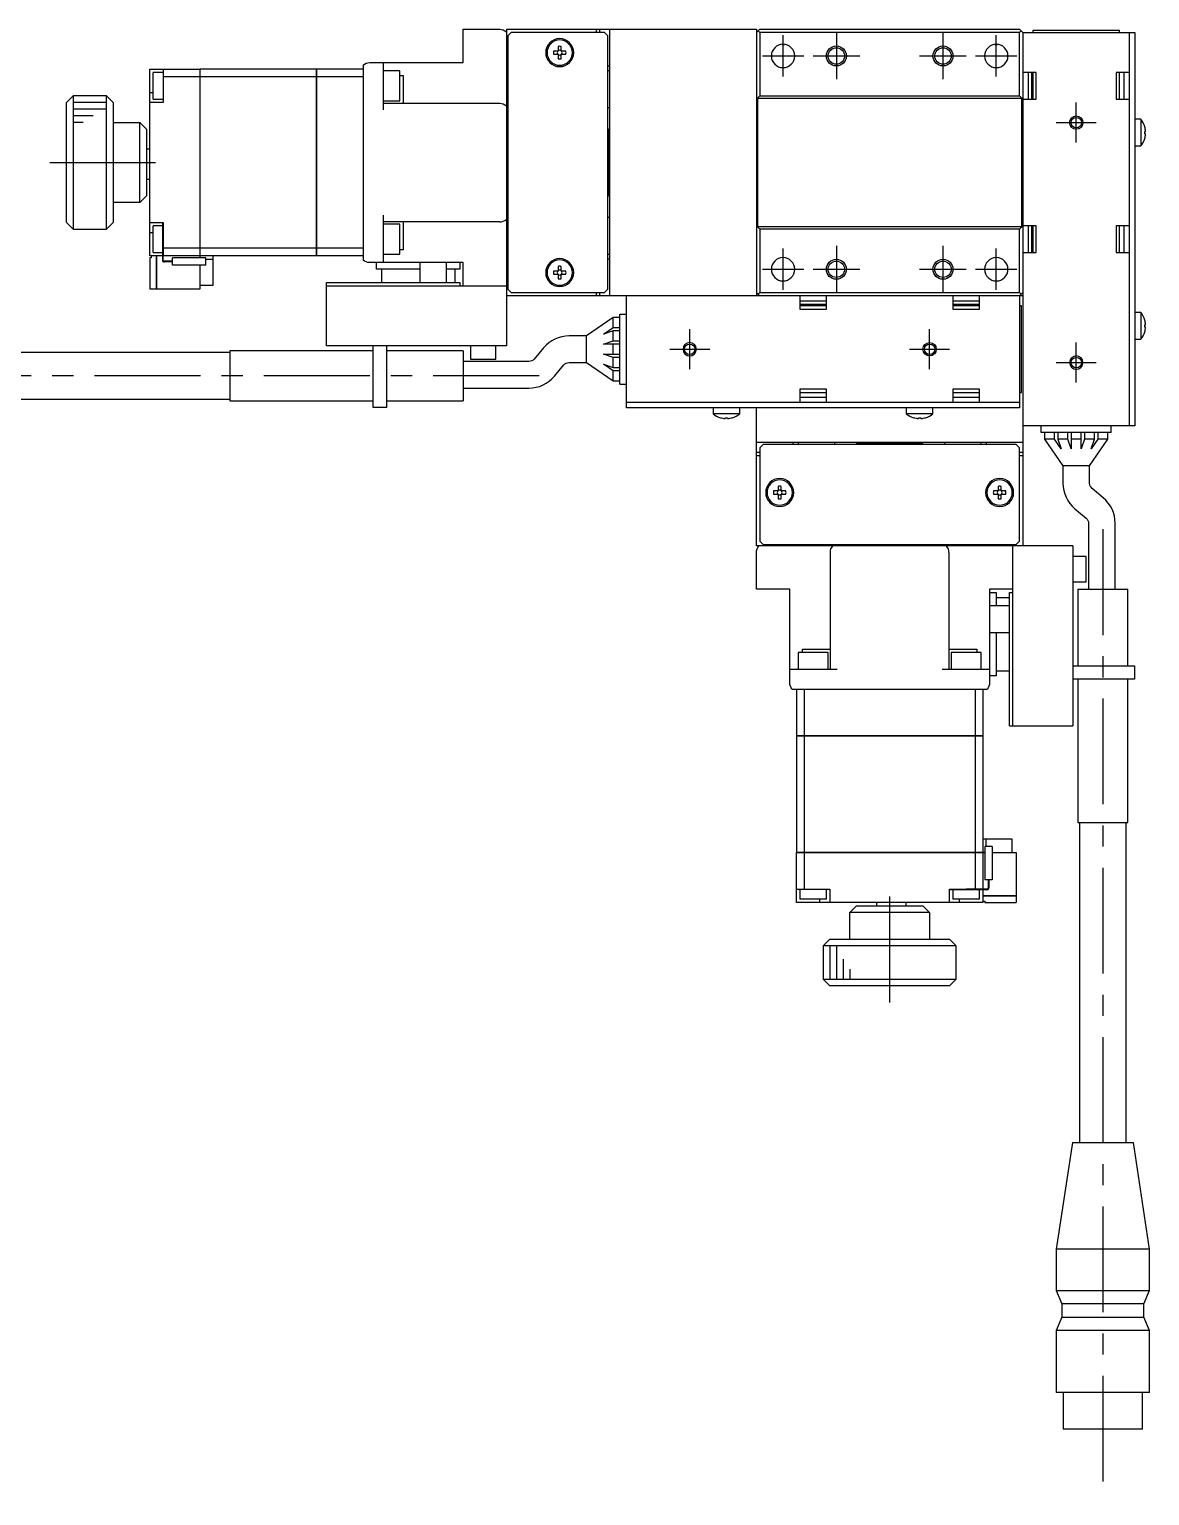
# Model space of a CAD drawing. Extents: x -1 to 654, y -8 to 390.
# Drawn here: x 485.9 to 653.9, y 82.7 to 302.7 of the extents above; entities that cross this region are included whole.
import ezdxf

# ---------------------------------------------------------------- set-up
doc = ezdxf.new("R2010")
doc.units = 0
doc.header["$LTSCALE"] = 0.5
doc.linetypes.add('CENTER', pattern=[50.8, 31.75, -6.35, 6.35, -6.35])
for name, color, linetype in [('MSM_CENTER', 1, 'CENTER'), ('MSM_CONTINUOUS', 7, 'CONTINUOUS'), ('MSM_NARROW', 5, 'CONTINUOUS')]:
    doc.layers.add(name, color=color, linetype=linetype)

msp = doc.modelspace()

# ---------------------------------------------------------------- linework, layer by layer
at = {"layer": 'MSM_CENTER'}
for p, q in [((598.93, 295.64), (598.93, 301.84)), ((606.93, 302.24), (606.93, 295.24)), ((622.93, 302.24), (622.93, 295.24)), ((630.93, 295.64), (630.93, 301.84)), ((595.83, 298.74), (602.03, 298.74)), ((603.43, 298.74), (610.43, 298.74)), ((619.43, 298.74), (626.43, 298.74)), ((627.83, 298.74), (634.03, 298.74)), ((642.93, 285.74), (642.93, 291.74)), ((639.93, 288.74), (645.93, 288.74)), ((488.93, 282.74), (506.93, 282.74)), ((598.93, 263.64), (598.93, 269.84)), ((606.93, 270.24), (606.93, 263.24)), ((622.93, 270.24), (622.93, 263.24)), ((630.93, 263.64), (630.93, 269.84)), ((595.83, 266.74), (602.03, 266.74)), ((603.43, 266.74), (610.43, 266.74)), ((619.43, 266.74), (626.43, 266.74)), ((627.83, 266.74), (634.03, 266.74)), ((584.93, 251.74), (584.93, 257.74)), ((620.93, 251.74), (620.93, 257.74)), ((642.93, 249.74), (642.93, 255.74)), ((581.93, 254.74), (587.93, 254.74)), ((617.93, 254.74), (623.93, 254.74)), ((639.93, 252.74), (645.93, 252.74)), ((562.33, 250.74), (416.23, 250.74)), ((646.93, 227.74), (646.93, 82.74)), ((614.93, 156.74), (614.93, 174.74))]:
    msp.add_line(p, q, dxfattribs=at)
at = {"layer": 'MSM_CONTINUOUS'}
for p, q in [((550.93, 297.74), (550.93, 302.74)), ((550.93, 302.74), (556.43, 302.74)), ((557.43, 302.74), (557.43, 255.24)), ((557.43, 302.74), (594.93, 302.74)), ((558.13, 302.24), (557.63, 301.74)), ((557.63, 301.74), (557.63, 263.74)), ((572.13, 302.24), (558.13, 302.24)), ((570.93, 302.24), (570.93, 302.74)), ((571.43, 302.24), (571.43, 302.74)), ((572.63, 301.74), (572.13, 302.24)), ((572.63, 263.74), (572.63, 301.74)), ((572.93, 262.74), (572.93, 302.74)), ((594.93, 302.74), (594.93, 262.74)), ((594.93, 302.24), (595.18, 302.49)), ((595.18, 302.49), (595.43, 302.74)), ((595.18, 302.49), (595.43, 302.24)), ((595.43, 302.74), (634.43, 302.74)), ((595.43, 302.24), (595.43, 292.74)), ((634.43, 302.24), (595.43, 302.24)), ((634.43, 302.74), (634.68, 302.49)), ((634.43, 302.24), (634.68, 302.49)), ((634.43, 292.74), (634.43, 302.24)), ((634.68, 302.49), (634.93, 302.24)), ((634.93, 302.24), (634.93, 225.24)), ((634.93, 302.24), (651.73, 302.24)), ((649.43, 302.54), (636.43, 302.54)), ((636.43, 302.54), (636.43, 302.24)), ((649.43, 302.24), (649.43, 302.54)), ((650.93, 243.24), (650.93, 302.24)), ((651.73, 302.24), (651.73, 243.24)), ((565.19, 299.48), (564.52, 299.48)), ((565.19, 300.16), (565.19, 299.48)), ((565.67, 299.48), (565.67, 300.16)), ((566.35, 299.48), (565.67, 299.48)), ((598.73, 300.48), (599.13, 300.48)), ((630.73, 300.48), (631.13, 300.48)), ((535.93, 297.36), (535.93, 268.12)), ((536.93, 297.74), (550.93, 297.74)), ((538.93, 297.74), (538.93, 290.64)), ((557.63, 297.24), (557.43, 297.24)), ((564.52, 299), (565.19, 299)), ((565.19, 299), (565.19, 298.32)), ((565.67, 298.32), (565.67, 299)), ((565.67, 299), (566.35, 299)), ((572.63, 297.24), (572.93, 297.24)), ((503.93, 296.74), (511.43, 296.74)), ((503.93, 268.74), (503.93, 296.74)), ((505.93, 296.24), (504.43, 296.24)), ((504.43, 292.24), (504.43, 296.24)), ((505.93, 296.74), (505.93, 291.74)), ((511.43, 295.59), (505.93, 295.59)), ((511.43, 296.74), (511.43, 268.44)), ((511.43, 296.73), (511.44, 296.73)), ((511.43, 295.58), (511.44, 295.58)), ((528.93, 296.74), (511.44, 296.74)), ((511.44, 296.74), (511.44, 268.44)), ((528.93, 295.59), (511.44, 295.59)), ((528.93, 268.74), (528.93, 296.74)), ((528.93, 296.73), (528.94, 296.73)), ((528.93, 295.58), (528.94, 295.58)), ((535.93, 296.74), (528.94, 296.74)), ((528.94, 296.74), (528.94, 268.74)), ((535.93, 295.59), (528.94, 295.59)), ((541.43, 296.49), (538.93, 296.49)), ((541.43, 291.99), (541.43, 296.49)), ((541.43, 295.82), (541.93, 295.82)), ((541.93, 295.82), (541.93, 291.64)), ((572.93, 296.49), (572.63, 296.49)), ((636.93, 296.24), (634.93, 296.24)), ((635.73, 296.24), (635.73, 295.29)), ((635.73, 295.29), (635.73, 293.19)), ((636.23, 296.24), (636.23, 292.24)), ((636.43, 296.24), (636.43, 292.24)), ((636.93, 292.24), (636.93, 296.24)), ((648.93, 296.24), (648.93, 292.24)), ((650.93, 296.24), (648.93, 296.24)), ((649.43, 292.24), (649.43, 296.24)), ((650.13, 292.24), (650.13, 296.24)), ((492.43, 292.74), (491.43, 291.74)), ((492.43, 292.74), (492.43, 272.74)), ((497.43, 292.74), (492.43, 292.74)), ((497.43, 272.74), (497.43, 292.74)), ((498.43, 291.74), (497.43, 292.74)), ((503.93, 293.24), (504.43, 293.24)), ((557.63, 292.74), (557.43, 292.74)), ((595.43, 292.74), (595.08, 292.39)), ((595.43, 292.74), (634.43, 292.74)), ((634.78, 292.39), (634.43, 292.74)), ((635.73, 293.19), (635.73, 292.24)), ((491.43, 273.74), (491.43, 291.74)), ((498.43, 291.74), (498.43, 273.74)), ((505.93, 291.74), (503.93, 291.74)), ((504.43, 292.24), (505.93, 292.24)), ((538.93, 291.99), (541.43, 291.99)), ((538.93, 291.64), (556.43, 291.64)), ((557.63, 291.74), (557.43, 291.74)), ((572.63, 290.99), (572.93, 290.99)), ((595.08, 292.39), (595.08, 273.09)), ((595.08, 292.39), (634.78, 292.39)), ((634.78, 273.09), (634.78, 292.39)), ((634.93, 292.24), (636.93, 292.24)), ((648.93, 292.24), (650.93, 292.24)), ((498.43, 288.74), (502.43, 288.74)), ((502.43, 276.74), (502.43, 288.74)), ((503.43, 287.74), (502.43, 288.74)), ((557.63, 290.24), (557.43, 290.24)), ((652.63, 289.24), (651.73, 289.24)), ((652.63, 289.24), (652.63, 285.24)), ((503.43, 287.74), (503.43, 277.74)), ((572.73, 287.74), (572.63, 287.74)), ((572.73, 277.74), (572.73, 287.74)), ((572.93, 287.54), (572.73, 287.74)), ((653.2, 288.13), (653.21, 288.13)), ((653.2, 287.42), (653.32, 287.42)), ((653.2, 287.06), (653.2, 287.42)), ((653.32, 287.06), (653.2, 287.06)), ((653.21, 286.35), (653.2, 286.35)), ((503.93, 284.74), (503.43, 284.74)), ((651.73, 285.24), (652.63, 285.24)), ((503.43, 280.24), (503.93, 280.24)), ((502.43, 276.74), (503.43, 277.74)), ((572.63, 277.74), (572.73, 277.74)), ((572.73, 277.74), (572.93, 277.94)), ((502.43, 276.74), (498.43, 276.74)), ((557.43, 275.24), (557.63, 275.24)), ((491.43, 273.74), (492.43, 272.74)), ((497.43, 272.74), (498.43, 273.74)), ((503.93, 273.74), (505.93, 273.74)), ((505.83, 273.24), (504.43, 273.24)), ((504.43, 269.24), (504.43, 273.24)), ((505.83, 273.74), (505.83, 268.14)), ((505.93, 273.74), (505.93, 271.24)), ((538.93, 274.84), (538.93, 267.74)), ((556.43, 273.84), (538.93, 273.84)), ((541.43, 273.49), (538.93, 273.49)), ((541.43, 268.99), (541.43, 273.49)), ((541.93, 273.84), (541.93, 269.66)), ((557.63, 273.74), (557.43, 273.74)), ((572.93, 274.49), (572.63, 274.49)), ((595.08, 273.09), (595.43, 272.74)), ((634.78, 273.09), (595.08, 273.09)), ((634.43, 272.74), (634.78, 273.09)), ((636.93, 273.24), (634.93, 273.24)), ((635.73, 273.24), (635.73, 272.29)), ((636.23, 273.24), (636.23, 269.24)), ((636.43, 273.24), (636.43, 269.24)), ((636.93, 269.24), (636.93, 273.24)), ((650.93, 273.24), (648.93, 273.24)), ((648.93, 273.24), (648.93, 269.24)), ((649.43, 269.24), (649.43, 273.24)), ((650.13, 269.24), (650.13, 273.24)), ((492.43, 272.74), (497.43, 272.74)), ((503.93, 272.24), (504.43, 272.24)), ((505.93, 271.24), (505.93, 268.74)), ((505.93, 271.24), (505.93, 269.89)), ((557.43, 272.74), (557.63, 272.74)), ((595.43, 272.74), (595.43, 263.24)), ((634.43, 272.74), (595.43, 272.74)), ((634.43, 263.24), (634.43, 272.74)), ((635.73, 272.29), (635.73, 270.19)), ((505.83, 268.74), (503.93, 268.74)), ((504.13, 268.44), (503.93, 268.44)), ((503.93, 268.44), (503.93, 263.74)), ((504.13, 268.74), (504.13, 268.44)), ((504.43, 269.24), (505.93, 269.24)), ((504.93, 263.74), (504.93, 268.74)), ((504.94, 268.74), (504.94, 263.74)), ((511.43, 269.89), (505.93, 269.89)), ((505.93, 268.88), (505.93, 269.24)), ((505.93, 268.14), (505.93, 268.88)), ((511.43, 268.74), (505.93, 268.74)), ((512.33, 268.44), (507.33, 268.44)), ((507.33, 267.34), (507.33, 268.44)), ((511.43, 269.9), (511.44, 269.9)), ((511.43, 268.75), (511.44, 268.75)), ((528.93, 269.89), (511.44, 269.89)), ((528.93, 268.74), (511.44, 268.74)), ((512.33, 267.34), (512.33, 268.44)), ((513.43, 264.34), (513.43, 268.74)), ((528.93, 269.9), (528.94, 269.9)), ((528.93, 268.75), (528.94, 268.75)), ((535.93, 269.89), (528.94, 269.89)), ((535.93, 268.74), (528.94, 268.74)), ((538.93, 268.99), (541.43, 268.99)), ((541.93, 269.66), (541.43, 269.66)), ((572.63, 268.99), (572.93, 268.99)), ((634.93, 269.24), (636.93, 269.24)), ((635.73, 270.19), (635.73, 269.24)), ((648.93, 269.24), (650.93, 269.24)), ((507.33, 267.94), (506.13, 267.94)), ((507.33, 267.84), (506.13, 267.84)), ((512.33, 267.34), (507.33, 267.34)), ((511.43, 267.34), (511.43, 263.74)), ((511.44, 267.34), (511.44, 264.74)), ((512.33, 268.24), (513.43, 268.24)), ((550.93, 267.74), (536.93, 267.74)), ((537.93, 266.74), (537.93, 267.74)), ((544.43, 266.74), (537.93, 266.74)), ((538.68, 266.74), (538.68, 264.74)), ((544.43, 267.74), (544.43, 264.74)), ((548.43, 264.74), (548.43, 267.74)), ((550.43, 266.74), (548.43, 266.74)), ((549.68, 266.74), (549.68, 264.74)), ((550.43, 267.74), (550.43, 266.74)), ((550.93, 264.24), (550.93, 267.74)), ((557.43, 268.24), (557.63, 268.24)), ((565.19, 266.48), (564.52, 266.48)), ((565.19, 267.16), (565.19, 266.48)), ((565.67, 266.48), (565.67, 267.16)), ((566.35, 266.48), (565.67, 266.48)), ((572.93, 268.24), (572.63, 268.24)), ((511.44, 264.74), (511.43, 264.74)), ((511.43, 264.34), (513.43, 264.34)), ((530.43, 255.24), (530.43, 264.74)), ((530.43, 264.74), (550.43, 264.74)), ((530.43, 264.24), (557.43, 264.24)), ((550.43, 264.74), (550.43, 264.24)), ((564.52, 266), (565.19, 266)), ((565.19, 266), (565.19, 265.32)), ((565.67, 265.32), (565.67, 266)), ((565.67, 266), (566.35, 266)), ((504.93, 263.74), (503.93, 263.74)), ((504.93, 263.75), (504.94, 263.75)), ((511.43, 263.74), (504.94, 263.74)), ((634.93, 262.74), (557.43, 262.74)), ((557.63, 263.74), (558.13, 263.24)), ((558.13, 263.24), (572.13, 263.24)), ((570.93, 262.74), (570.93, 263.24)), ((571.43, 262.74), (571.43, 263.24)), ((572.13, 263.24), (572.63, 263.74)), ((575.43, 245.94), (575.43, 262.74)), ((595.43, 262.74), (594.93, 263.24)), ((595.43, 263.24), (595.18, 262.99)), ((595.43, 263.24), (634.43, 263.24)), ((601.43, 262.74), (601.43, 260.74)), ((602.38, 261.94), (601.43, 261.94)), ((604.49, 261.94), (602.38, 261.94)), ((605.43, 261.94), (604.49, 261.94)), ((605.43, 260.74), (605.43, 262.74)), ((624.43, 262.74), (624.43, 260.74)), ((625.38, 261.94), (624.43, 261.94)), ((627.49, 261.94), (625.38, 261.94)), ((628.43, 261.94), (627.49, 261.94)), ((628.43, 260.74), (628.43, 262.74)), ((634.68, 262.99), (634.43, 263.24)), ((634.68, 262.99), (634.43, 262.74)), ((634.43, 262.74), (634.43, 245.94)), ((634.93, 263.24), (634.68, 262.99)), ((574.43, 259.99), (575.43, 259.99)), ((574.43, 249.49), (574.43, 259.99)), ((605.43, 261.44), (601.43, 261.44)), ((605.43, 261.24), (601.43, 261.24)), ((601.43, 260.74), (605.43, 260.74)), ((628.43, 261.44), (624.43, 261.44)), ((628.43, 261.24), (624.43, 261.24)), ((624.43, 260.74), (628.43, 260.74)), ((634.73, 261.24), (634.43, 261.24)), ((634.73, 248.24), (634.73, 261.24)), ((652.63, 260.24), (651.73, 260.24)), ((652.63, 260.24), (652.63, 256.24)), ((573.43, 259.49), (569.43, 256.74)), ((571.98, 256.99), (573.43, 257.99)), ((573.43, 257.49), (571.98, 256.99)), ((573.43, 257.99), (573.43, 259.49)), ((574.43, 259.49), (573.43, 259.49)), ((573.43, 257.99), (574.43, 257.99)), ((573.43, 255.99), (573.43, 257.49)), ((574.43, 257.49), (573.43, 257.49)), ((653.2, 259.13), (653.21, 259.13)), ((653.2, 258.42), (653.32, 258.42)), ((653.2, 258.06), (653.2, 258.42)), ((653.32, 258.06), (653.2, 258.06)), ((557.43, 255.24), (530.43, 255.24)), ((537.43, 245.99), (537.43, 255.24)), ((539.43, 255.24), (539.43, 245.99)), ((552.03, 255.24), (552.03, 253.24)), ((555.83, 253.24), (555.83, 255.24)), ((569.43, 256.74), (566.83, 256.74)), ((569.43, 252.74), (569.43, 256.74)), ((571.98, 255.49), (573.43, 255.99)), ((574.43, 255.49), (571.98, 255.49)), ((573.43, 255.99), (574.43, 255.99)), ((573.43, 253.99), (573.43, 255.49)), ((651.73, 256.24), (652.63, 256.24)), ((653.21, 257.35), (653.2, 257.35)), ((515.93, 254.24), (467.93, 254.24)), ((515.93, 254.49), (515.93, 246.99)), ((537.43, 254.49), (515.93, 254.49)), ((550.93, 254.49), (539.43, 254.49)), ((550.93, 254.49), (550.93, 246.99)), ((552.03, 253.24), (555.83, 253.24)), ((563, 254.95), (561.59, 253.27)), ((571.98, 253.99), (574.43, 253.99)), ((573.43, 253.49), (571.98, 253.99)), ((573.43, 251.99), (573.43, 253.49)), ((574.43, 253.49), (573.43, 253.49)), ((560.82, 252.91), (550.93, 252.91)), ((564.65, 250.7), (566.07, 252.38)), ((566.83, 252.74), (569.43, 252.74)), ((569.43, 252.74), (573.43, 249.99)), ((571.98, 252.49), (573.43, 251.99)), ((573.43, 251.49), (571.98, 252.49)), ((573.43, 251.99), (574.43, 251.99)), ((573.43, 249.99), (573.43, 251.49)), ((574.43, 251.49), (573.43, 251.49)), ((550.93, 248.91), (560.82, 248.91)), ((573.43, 249.99), (574.43, 249.99)), ((574.43, 249.49), (575.43, 249.49)), ((601.43, 248.74), (601.43, 246.74)), ((605.43, 248.74), (601.43, 248.74)), ((605.43, 246.74), (605.43, 248.74)), ((628.43, 248.74), (624.43, 248.74)), ((624.43, 248.74), (624.43, 246.74)), ((628.43, 246.74), (628.43, 248.74)), ((467.93, 247.24), (515.93, 247.24)), ((515.93, 246.99), (537.43, 246.99)), ((539.43, 246.99), (550.93, 246.99)), ((634.43, 246.74), (575.43, 246.74)), ((601.43, 248.24), (605.43, 248.24)), ((601.43, 247.54), (605.43, 247.54)), ((624.43, 248.24), (628.43, 248.24)), ((624.43, 247.54), (628.43, 247.54)), ((634.43, 248.24), (634.73, 248.24)), ((539.43, 245.99), (537.43, 245.99)), ((634.43, 245.94), (575.43, 245.94)), ((588.43, 245.94), (588.43, 245.04)), ((592.43, 245.04), (588.43, 245.04)), ((589.55, 244.47), (589.55, 244.47)), ((590.25, 244.47), (590.61, 244.47)), ((590.25, 244.35), (590.25, 244.47)), ((590.61, 244.47), (590.61, 244.35)), ((591.32, 244.47), (591.32, 244.47)), ((592.43, 245.04), (592.43, 245.94)), ((594.93, 225.24), (594.93, 245.94)), ((617.43, 245.94), (617.43, 245.04)), ((621.43, 245.04), (617.43, 245.04)), ((618.55, 244.47), (618.55, 244.47)), ((619.25, 244.47), (619.61, 244.47)), ((619.25, 244.35), (619.25, 244.47)), ((619.61, 244.47), (619.61, 244.35)), ((620.32, 244.47), (620.32, 244.47)), ((621.43, 245.04), (621.43, 245.94)), ((651.73, 243.24), (634.93, 243.24)), ((637.68, 242.24), (637.68, 243.24)), ((648.18, 242.24), (637.68, 242.24)), ((638.18, 242.24), (638.18, 241.24)), ((639.68, 241.24), (639.68, 242.24)), ((640.18, 242.24), (640.18, 241.24)), ((641.68, 241.24), (641.68, 242.24)), ((642.18, 242.24), (642.18, 239.79)), ((643.68, 239.79), (643.68, 242.24)), ((644.18, 242.24), (644.18, 241.24)), ((645.68, 241.24), (645.68, 242.24)), ((646.18, 242.24), (646.18, 241.24)), ((647.68, 241.24), (647.68, 242.24)), ((648.18, 242.24), (648.18, 243.24)), ((634.93, 240.74), (594.93, 240.74)), ((595.93, 240.44), (595.43, 239.94)), ((595.43, 239.94), (595.43, 225.94)), ((633.93, 240.44), (595.93, 240.44)), ((600.43, 240.44), (600.43, 240.74)), ((601.18, 240.74), (601.18, 240.44)), ((606.68, 240.44), (606.68, 240.74)), ((610.13, 240.74), (609.93, 240.54)), ((619.93, 240.54), (609.93, 240.54)), ((609.93, 240.54), (609.93, 240.44)), ((619.93, 240.54), (619.73, 240.74)), ((619.93, 240.44), (619.93, 240.54)), ((623.18, 240.74), (623.18, 240.44)), ((628.68, 240.44), (628.68, 240.74)), ((629.43, 240.74), (629.43, 240.44)), ((634.43, 239.94), (633.93, 240.44)), ((634.43, 225.94), (634.43, 239.94)), ((638.18, 241.24), (640.93, 237.24)), ((639.68, 241.24), (638.18, 241.24)), ((640.68, 239.79), (639.68, 241.24)), ((640.18, 241.24), (640.68, 239.79)), ((641.68, 241.24), (640.18, 241.24)), ((642.18, 239.79), (641.68, 241.24)), ((643.68, 241.24), (642.18, 241.24)), ((644.18, 241.24), (643.68, 239.79)), ((645.68, 241.24), (644.18, 241.24)), ((644.93, 237.24), (647.68, 241.24)), ((645.18, 239.79), (645.68, 241.24)), ((646.18, 241.24), (645.18, 239.79)), ((647.68, 241.24), (646.18, 241.24)), ((595.43, 239.24), (594.93, 239.24)), ((595.43, 238.74), (594.93, 238.74)), ((634.93, 239.24), (634.43, 239.24)), ((634.93, 238.74), (634.43, 238.74)), ((640.93, 237.24), (640.93, 234.64)), ((644.93, 237.24), (640.93, 237.24)), ((644.93, 234.64), (644.93, 237.24)), ((598.19, 233.48), (597.52, 233.48)), ((598.19, 234.16), (598.19, 233.48)), ((598.67, 233.48), (598.67, 234.16)), ((599.35, 233.48), (598.67, 233.48)), ((631.19, 233.48), (630.52, 233.48)), ((631.19, 234.16), (631.19, 233.48)), ((631.67, 233.48), (631.67, 234.16)), ((632.35, 233.48), (631.67, 233.48)), ((646.98, 232.46), (645.29, 233.87)), ((597.52, 233), (598.19, 233)), ((598.19, 233), (598.19, 232.32)), ((598.67, 232.32), (598.67, 233)), ((598.67, 233), (599.35, 233)), ((630.52, 233), (631.19, 233)), ((631.19, 233), (631.19, 232.32)), ((631.67, 232.32), (631.67, 233)), ((631.67, 233), (632.35, 233)), ((642.72, 230.81), (644.41, 229.39)), ((644.76, 228.63), (644.76, 218.74)), ((648.76, 218.74), (648.76, 228.63)), ((642.43, 225.24), (594.93, 225.24)), ((595.43, 225.94), (595.93, 225.44)), ((595.93, 225.44), (633.93, 225.44)), ((600.43, 225.44), (600.43, 225.24)), ((604.93, 225.44), (604.93, 225.24)), ((605.93, 225.44), (605.93, 225.24)), ((607.43, 225.44), (607.43, 225.24)), ((622.43, 225.24), (622.43, 225.44)), ((623.93, 225.44), (623.93, 225.24)), ((624.93, 225.24), (624.93, 225.44)), ((629.43, 225.24), (629.43, 225.44)), ((633.43, 198.24), (633.43, 225.24)), ((633.93, 225.44), (634.43, 225.94)), ((642.43, 225.24), (642.43, 198.24)), ((594.93, 218.74), (594.93, 224.24)), ((606.03, 206.74), (606.03, 224.24)), ((623.83, 224.24), (623.83, 206.74)), ((644.43, 223.64), (642.43, 223.64)), ((644.43, 219.84), (644.43, 223.64)), ((599.93, 218.74), (594.93, 218.74)), ((599.93, 204.74), (599.93, 218.74)), ((629.93, 218.74), (629.93, 204.74)), ((633.43, 218.74), (629.93, 218.74)), ((629.93, 218.24), (630.93, 218.24)), ((630.93, 218.24), (630.93, 216.24)), ((632.93, 218.24), (633.43, 218.24)), ((632.93, 198.24), (632.93, 218.24)), ((642.43, 219.84), (644.43, 219.84)), ((643.18, 218.74), (643.18, 207.24)), ((643.18, 218.74), (650.68, 218.74)), ((650.68, 207.24), (650.68, 218.74)), ((632.93, 216.24), (629.93, 216.24)), ((630.93, 217.49), (632.93, 217.49)), ((629.93, 212.24), (632.93, 212.24)), ((630.93, 212.24), (630.93, 205.74)), ((605.68, 209.24), (601.18, 209.24)), ((601.18, 209.24), (601.18, 206.74)), ((601.85, 209.24), (601.85, 209.74)), ((601.85, 209.74), (606.03, 209.74)), ((605.68, 206.74), (605.68, 209.24)), ((623.83, 209.74), (628.01, 209.74)), ((628.68, 209.24), (624.18, 209.24)), ((624.18, 209.24), (624.18, 206.74)), ((628.01, 209.74), (628.01, 209.24)), ((628.68, 206.74), (628.68, 209.24)), ((642.43, 207.24), (651.68, 207.24)), ((651.68, 207.24), (651.68, 205.24)), ((599.93, 206.74), (607.03, 206.74)), ((622.83, 206.74), (629.93, 206.74)), ((630.93, 205.74), (629.93, 205.74)), ((630.93, 206.49), (632.93, 206.49)), ((651.68, 205.24), (642.43, 205.24)), ((643.18, 205.24), (643.18, 183.74)), ((650.68, 183.74), (650.68, 205.24)), ((600.32, 203.74), (629.55, 203.74)), ((600.93, 203.74), (600.93, 196.75)), ((602.09, 203.74), (602.09, 196.75)), ((627.78, 203.74), (627.78, 196.75)), ((628.93, 203.74), (628.93, 196.75)), ((632.93, 198.24), (642.43, 198.24)), ((600.93, 196.75), (628.93, 196.75)), ((600.93, 196.74), (600.93, 179.25)), ((628.93, 196.74), (600.93, 196.74)), ((600.94, 196.74), (600.94, 196.75)), ((602.09, 196.74), (602.09, 196.75)), ((602.09, 196.74), (602.09, 179.25)), ((627.78, 196.74), (627.78, 196.75)), ((627.78, 196.74), (627.78, 179.25)), ((628.92, 196.74), (628.92, 196.75)), ((628.93, 196.74), (628.93, 179.25)), ((643.18, 183.74), (650.68, 183.74)), ((643.43, 183.74), (643.43, 135.74)), ((650.43, 135.74), (650.43, 183.74)), ((633.33, 181.24), (628.93, 181.24)), ((629.43, 180.14), (629.43, 181.24)), ((633.33, 179.24), (633.33, 181.24)), ((600.93, 179.25), (629.23, 179.25)), ((629.23, 179.24), (600.93, 179.24)), ((600.93, 171.74), (600.93, 179.24)), ((600.94, 179.24), (600.94, 179.25)), ((602.09, 179.24), (602.09, 179.25)), ((602.09, 179.24), (602.09, 173.74)), ((627.78, 179.24), (627.78, 179.25)), ((627.78, 179.24), (627.78, 173.74)), ((628.92, 179.24), (628.92, 179.25)), ((628.93, 179.24), (628.93, 173.74)), ((629.23, 180.14), (629.23, 175.14)), ((630.33, 180.14), (629.23, 180.14)), ((630.33, 180.14), (630.33, 175.14)), ((630.33, 179.25), (632.93, 179.25)), ((630.33, 179.24), (633.93, 179.24)), ((632.93, 179.25), (632.93, 179.24)), ((633.93, 179.24), (633.93, 172.75)), ((630.33, 175.14), (629.23, 175.14)), ((629.73, 175.14), (629.73, 173.94)), ((629.83, 175.14), (629.83, 173.94)), ((600.93, 173.74), (605.93, 173.74)), ((628.93, 171.74), (600.93, 171.74)), ((601.43, 173.74), (601.43, 172.24)), ((605.43, 172.24), (601.43, 172.24)), ((604.43, 171.74), (604.43, 172.24)), ((605.43, 172.24), (605.43, 173.74)), ((605.93, 173.74), (605.93, 171.74)), ((612.93, 171.74), (612.93, 171.24)), ((617.43, 171.24), (617.43, 171.74)), ((623.93, 173.74), (626.43, 173.74)), ((623.93, 171.74), (623.93, 173.74)), ((629.53, 173.64), (623.93, 173.64)), ((624.43, 173.64), (624.43, 172.24)), ((628.43, 172.24), (624.43, 172.24)), ((625.43, 171.74), (625.43, 172.24)), ((626.43, 173.74), (627.78, 173.74)), ((628.93, 173.74), (626.43, 173.74)), ((628.43, 172.24), (628.43, 173.74)), ((628.79, 173.74), (628.43, 173.74)), ((629.53, 173.74), (628.79, 173.74)), ((628.93, 173.64), (628.93, 171.74)), ((628.93, 172.75), (633.93, 172.75)), ((633.93, 172.74), (628.93, 172.74)), ((628.93, 171.94), (629.23, 171.94)), ((629.23, 171.94), (629.23, 171.74)), ((629.23, 171.74), (633.93, 171.74)), ((633.92, 172.74), (633.92, 172.75)), ((633.93, 172.74), (633.93, 171.74)), ((609.93, 171.24), (608.93, 170.24)), ((608.93, 166.24), (608.93, 170.24)), ((620.93, 170.24), (608.93, 170.24)), ((609.93, 171.24), (619.93, 171.24)), ((620.93, 170.24), (619.93, 171.24)), ((620.93, 170.24), (620.93, 166.24)), ((605.93, 166.24), (604.93, 165.24)), ((624.93, 165.24), (604.93, 165.24)), ((604.93, 165.24), (604.93, 160.24)), ((605.93, 166.24), (623.93, 166.24)), ((624.93, 165.24), (623.93, 166.24)), ((624.93, 160.24), (624.93, 165.24)), ((604.93, 160.24), (624.93, 160.24)), ((604.93, 160.24), (605.93, 159.24)), ((623.93, 159.24), (605.93, 159.24)), ((623.93, 159.24), (624.93, 160.24)), ((642.36, 135.74), (639.93, 119.74)), ((642.36, 135.74), (651.5, 135.74)), ((653.93, 119.74), (651.5, 135.74)), ((639.93, 119.74), (639.93, 113.54)), ((653.93, 119.74), (639.93, 119.74)), ((653.93, 113.54), (653.93, 119.74)), ((639.93, 113.54), (640.78, 111.54)), ((639.93, 113.54), (653.93, 113.54)), ((653.08, 111.54), (653.93, 113.54)), ((640.78, 111.54), (640.78, 109.54)), ((653.08, 111.54), (640.78, 111.54)), ((653.08, 109.54), (653.08, 111.54)), ((640.78, 109.54), (639.93, 107.54)), ((640.78, 109.54), (653.08, 109.54)), ((653.93, 107.54), (653.08, 109.54)), ((639.93, 107.54), (639.93, 98.24)), ((653.93, 107.54), (639.93, 107.54)), ((653.93, 98.24), (653.93, 107.54)), ((653.93, 98.24), (639.93, 98.24)), ((640.98, 98.24), (640.98, 92.74)), ((652.88, 92.74), (652.88, 98.24)), ((652.88, 92.74), (640.98, 92.74))]:
    msp.add_line(p, q, dxfattribs=at)
at = {"layer": 'MSM_CONTINUOUS', "extrusion": (0, 0, -1)}
for centre, radius in [((-565.43, 299.24), 2.1), ((-565.43, 299.24), 1.9), ((-598.93, 298.74), 1.75), ((-630.93, 298.74), 1.75), ((-598.93, 266.74), 1.75), ((-630.93, 266.74), 1.75), ((-565.43, 266.24), 2.1), ((-565.43, 266.24), 1.9), ((-598.43, 233.24), 2.1), ((-598.43, 233.24), 1.9), ((-631.43, 233.24), 2.1), ((-631.43, 233.24), 1.9)]:
    msp.add_circle(centre, radius, dxfattribs=at)
at = {"layer": 'MSM_CONTINUOUS'}
for centre, radius in [((606.93, 298.74), 1.23), ((622.93, 298.74), 1.23), ((642.93, 288.74), 0.783), ((606.93, 266.74), 1.23), ((622.93, 266.74), 1.23), ((584.93, 254.74), 0.783), ((620.93, 254.74), 0.783), ((642.93, 252.74), 0.783)]:
    msp.add_circle(centre, radius, dxfattribs=at)
at = {"layer": 'MSM_CONTINUOUS', "extrusion": (0, 0, -1)}
for centre, radius, start, end in [((-556.43, 301.24), 1.5, 90, 131.8103), ((-536.93, 296.24), 1.5, 48.1897, 90), ((-556.43, 290.14), 1.5, 90, 131.8103), ((-506.13, 268.14), 0.2, 270, 0), ((-536.93, 269.24), 1.5, 270, 311.8103), ((-560.82, 253.91), 1, 220, 270), ((-566.83, 251.74), 1, 40, 90), ((-645.93, 234.64), 1, 310, 0), ((-643.76, 228.63), 1, 130, 180), ((-596.43, 224.24), 1.5, 0, 41.8103), ((-607.53, 224.24), 1.5, 0, 41.8103), ((-601.43, 204.74), 1.5, 318.1897, 0), ((-628.43, 204.74), 1.5, 180, 221.8103), ((-629.53, 173.94), 0.2, 180, 270)]:
    msp.add_arc(centre, radius, start, end, dxfattribs=at)
at = {"layer": 'MSM_CONTINUOUS'}
for centre, radius, start, end in [((565.43, 299.24), 0.95, 165.3667, 194.6333), ((565.43, 299.24), 0.365, 138.8496, 221.1504), ((565.43, 299.24), 0.95, 75.3667, 104.6333), ((565.43, 299.24), 0.365, 48.8496, 131.1504), ((565.43, 299.24), 0.365, 318.8496, 41.1504), ((565.43, 299.24), 0.95, 345.3667, 14.6333), ((565.43, 299.24), 0.365, 228.8496, 311.1504), ((565.43, 299.24), 0.95, 255.3667, 284.6333), ((650.13, 287.24), 3.2, 16.1225, 38.6822), ((650.13, 287.24), 3.2, 321.3178, 343.8775), ((650.13, 287.24), 3.19, 3.2297, 16.1067), ((650.13, 287.24), 3.19, 343.8933, 356.7703), ((556.43, 275.34), 1.5, 270, 311.8103), ((506.13, 268.14), 0.3, 180, 270), ((565.43, 266.24), 0.95, 165.3667, 194.6333), ((565.43, 266.24), 0.365, 138.8496, 221.1504), ((565.43, 266.24), 0.95, 75.3667, 104.6333), ((565.43, 266.24), 0.365, 48.8496, 131.1504), ((565.43, 266.24), 0.365, 318.8496, 41.1504), ((565.43, 266.24), 0.95, 345.3667, 14.6333), ((565.43, 266.24), 0.365, 228.8496, 311.1504), ((565.43, 266.24), 0.95, 255.3667, 284.6333), ((650.13, 258.24), 3.2, 16.1225, 38.6822), ((650.13, 258.24), 3.19, 3.2297, 16.1067), ((650.13, 258.24), 3.19, 343.8933, 356.7703), ((566.83, 251.74), 5, 90, 140), ((650.13, 258.24), 3.2, 321.3178, 343.8775), ((560.82, 253.91), 5, 270, 320), ((590.43, 247.54), 3.2, 231.3178, 253.8775), ((590.43, 247.54), 3.19, 253.8933, 266.7703), ((590.43, 247.54), 3.19, 273.2297, 286.1067), ((590.43, 247.54), 3.2, 286.1225, 308.6822), ((619.43, 247.54), 3.2, 231.3178, 253.8775), ((619.43, 247.54), 3.19, 253.8933, 266.7703), ((619.43, 247.54), 3.19, 273.2297, 286.1067), ((619.43, 247.54), 3.2, 286.1225, 308.6822), ((598.43, 233.24), 0.95, 165.3667, 194.6333), ((598.43, 233.24), 0.365, 138.8496, 221.1504), ((598.43, 233.24), 0.95, 75.3667, 104.6333), ((598.43, 233.24), 0.365, 48.8496, 131.1504), ((598.43, 233.24), 0.365, 318.8496, 41.1504), ((598.43, 233.24), 0.95, 345.3667, 14.6333), ((631.43, 233.24), 0.95, 165.3667, 194.6333), ((631.43, 233.24), 0.365, 138.8496, 221.1504), ((631.43, 233.24), 0.95, 75.3667, 104.6333), ((631.43, 233.24), 0.365, 48.8496, 131.1504), ((631.43, 233.24), 0.365, 318.8496, 41.1504), ((631.43, 233.24), 0.95, 345.3667, 14.6333), ((645.93, 234.64), 5, 180, 230), ((598.43, 233.24), 0.365, 228.8496, 311.1504), ((598.43, 233.24), 0.95, 255.3667, 284.6333), ((631.43, 233.24), 0.365, 228.8496, 311.1504), ((631.43, 233.24), 0.95, 255.3667, 284.6333), ((643.76, 228.63), 5, 0, 50), ((622.33, 224.24), 1.5, 0, 41.8103), ((629.53, 173.94), 0.3, 270, 0)]:
    msp.add_arc(centre, radius, start, end, dxfattribs=at)
at = {"layer": 'MSM_NARROW'}
for p, q in [((497.43, 291.74), (492.43, 291.74)), ((497.43, 290.74), (492.43, 290.74)), ((495.43, 289.74), (492.43, 289.74)), ((493.93, 288.74), (492.43, 288.74)), ((605.93, 165.24), (605.93, 160.24)), ((606.93, 165.24), (606.93, 160.24)), ((607.93, 163.24), (607.93, 160.24)), ((608.93, 161.74), (608.93, 160.24))]:
    msp.add_line(p, q, dxfattribs=at)
for centre, radius in [((606.93, 298.74), 1.5), ((622.93, 298.74), 1.5), ((642.93, 288.74), 1), ((606.93, 266.74), 1.5), ((622.93, 266.74), 1.5), ((620.93, 254.74), 1)]:
    msp.add_circle(centre, radius, dxfattribs=at)
at = {"layer": 'MSM_NARROW', "extrusion": (0, 0, -1)}
for centre in [(-584.93, 254.74), (-642.93, 252.74)]:
    msp.add_circle(centre, 1, dxfattribs=at)

doc.saveas('drawing.dxf')
